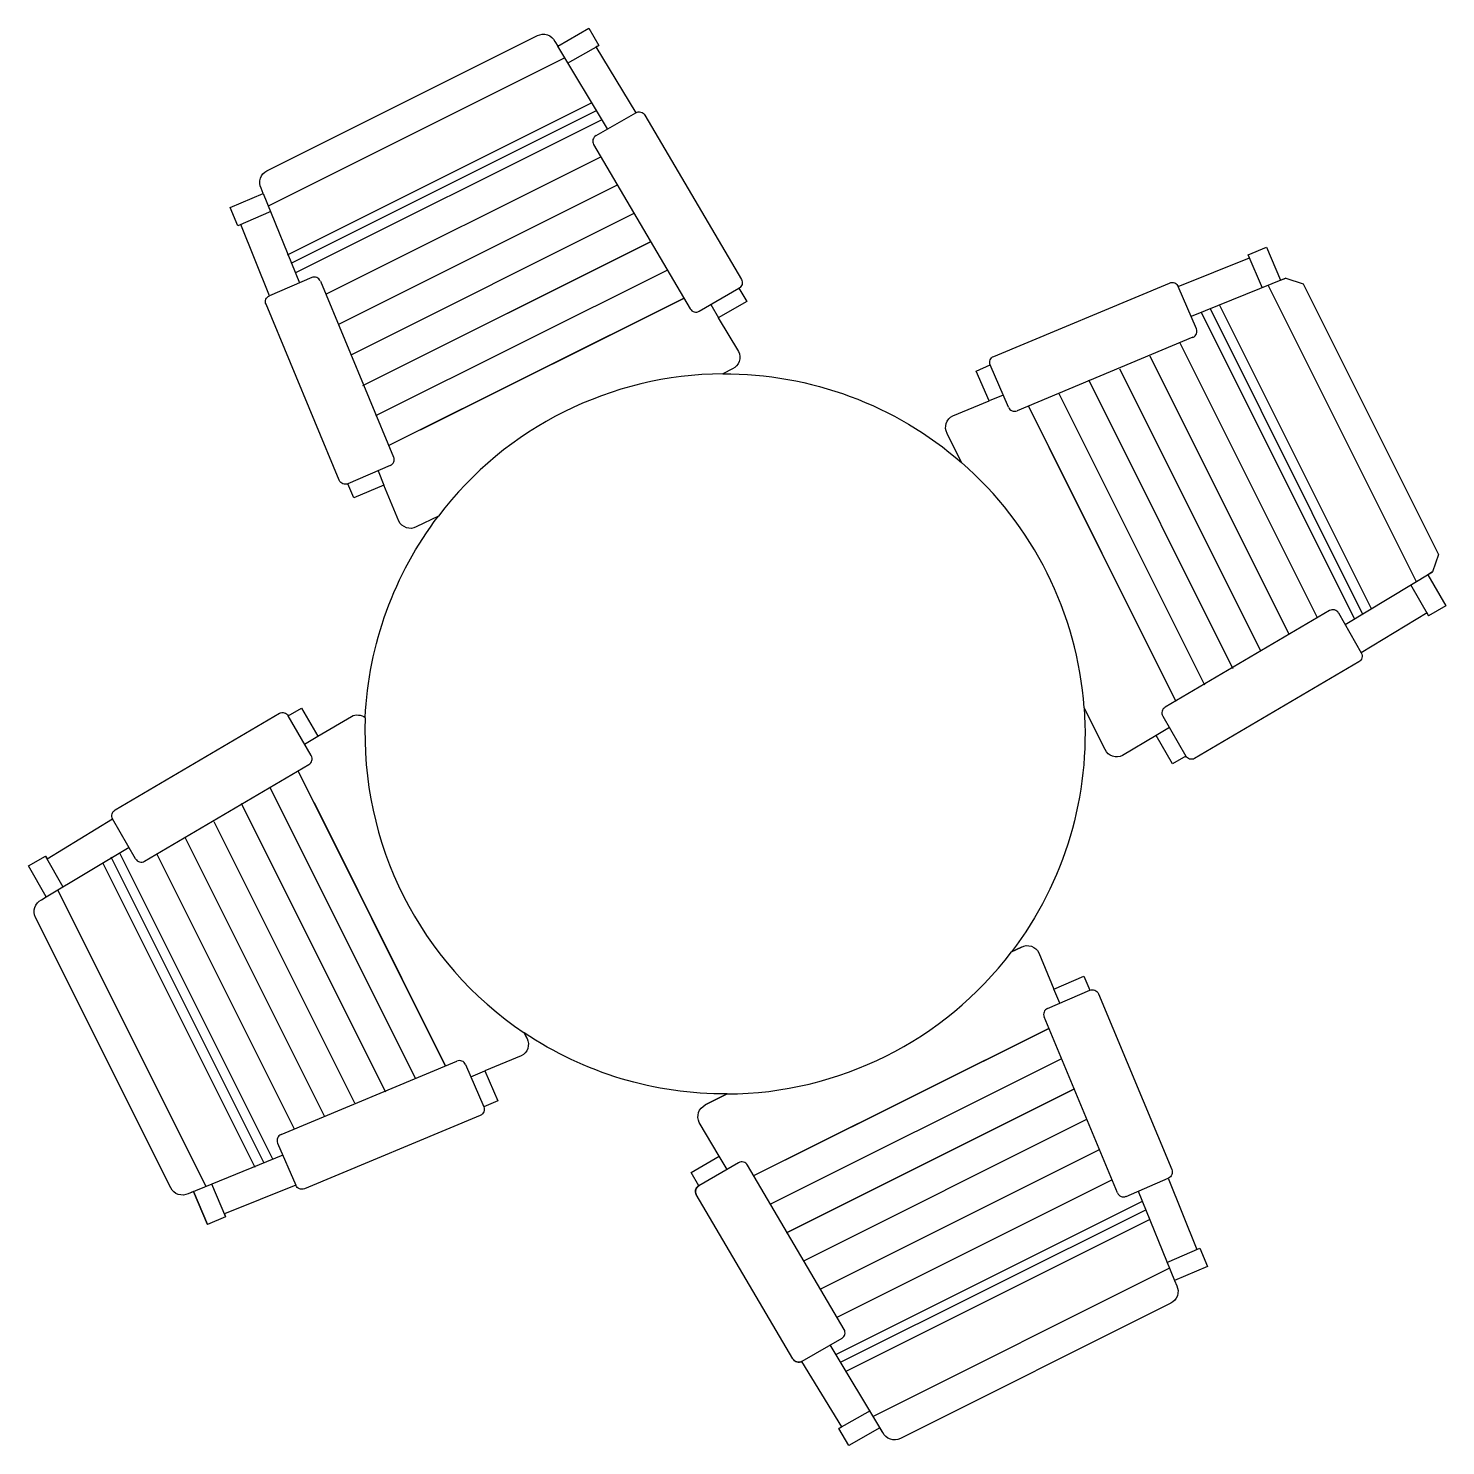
# Model space of a CAD drawing. Extents: x -0.85 to 0.88, y -0.87 to 0.86.
import ezdxf

# ---------------------------------------------------------------- set-up
doc = ezdxf.new("R2010")
doc.units = 0
doc.header["$MEASUREMENT"] = 0
doc.layers.add('A-MOBILIA', color=2, linetype='CONTINUOUS')

msp = doc.modelspace()

# ---------------------------------------------------------------- linework, layer by layer
at = {"layer": 'A-MOBILIA'}
for p, q in [((-0.1924, 0.8195), (-0.1543, 0.8414)), ((-0.5578, 0.6455), (-0.1963, 0.8262)), ((-0.5346, 0.5856), (-0.1622, 0.7717)), ((-0.5302, 0.5753), (-0.1561, 0.7622)), ((-0.5252, 0.5635), (-0.1502, 0.7508)), ((-0.1576, 0.7312), (-0.1089, 0.7592)), ((-0.1606, 0.7203), (-0.0425, 0.5195)), ((-0.4877, 0.5375), (-0.1519, 0.7053)), ((-0.4719, 0.5006), (-0.132, 0.6705)), ((-0.5548, 0.6385), (-0.5952, 0.6211)), ((-0.4561, 0.4638), (-0.112, 0.6358)), ((-0.4424, 0.426), (-0.0899, 0.6021)), ((-0.4403, 0.427), (-0.092, 0.601)), ((0.6569, 0.5449), (0.6395, 0.5853)), ((-0.505, 0.5576), (-0.5567, 0.5355)), ((-0.4266, 0.3891), (-0.07, 0.5673)), ((-0.4945, 0.5534), (-0.4049, 0.3384)), ((-0.0316, 0.5166), (0.0171, 0.5446)), ((0.576, 0.4952), (0.5539, 0.5468)), ((0.6639, 0.5479), (0.8446, 0.1864)), ((-0.05, 0.5326), (-0.4109, 0.3523)), ((-0.3719, 0.3718), (-0.05, 0.5326)), ((-0.05, 0.5326), (-0.3596, 0.3779)), ((-0.0175, 0.5247), (-0.008, 0.5086)), ((0.5927, 0.5197), (0.7792, 0.1464)), ((0.604, 0.5248), (0.7901, 0.1523)), ((0.5819, 0.5153), (0.7692, 0.1404)), ((0.5718, 0.4847), (0.3569, 0.395)), ((0.5559, 0.4778), (0.7237, 0.1421)), ((0.3463, 0.3992), (0.3242, 0.4509)), ((0.5191, 0.462), (0.6889, 0.1221)), ((0.0093, 0.446), (-0.0027, 0.44)), ((0.4822, 0.4463), (0.6542, 0.1021)), ((0.4075, 0.4168), (0.5858, 0.0601)), ((0.4444, 0.4326), (0.6205, 0.0801)), ((0.4454, 0.4305), (0.6194, 0.0822)), ((0.34, 0.4141), (0.3227, 0.407)), ((0.551, 0.0401), (0.3707, 0.401)), ((0.289, 0.3317), (0.2713, 0.3673)), ((0.3902, 0.362), (0.551, 0.0401)), ((0.551, 0.0401), (0.3963, 0.3497)), ((-0.4091, 0.3279), (-0.4608, 0.3058)), ((-0.424, 0.3216), (-0.4169, 0.3042)), ((-0.3502, 0.2663), (-0.3772, 0.2529)), ((0.8379, 0.1825), (0.8599, 0.1444)), ((0.7387, 0.1507), (0.5379, 0.0326)), ((0.7496, 0.1478), (0.7776, 0.099)), ((-0.5057, -0.0265), (-0.5337, 0.0222)), ((0.4644, -0.0192), (0.4388, 0.032)), ((0.535, 0.0217), (0.563, -0.027)), ((0.5431, 0.0077), (0.527, -0.0019)), ((-0.5137, -0.0124), (-0.4976, -0.0029)), ((-0.7094, -0.1555), (-0.5086, -0.0374)), ((-0.3414, -0.4058), (-0.5217, -0.0449)), ((-0.5564, -0.0649), (-0.3782, -0.4216)), ((-0.5912, -0.0848), (-0.415, -0.4373)), ((-0.5022, -0.0839), (-0.3414, -0.4058)), ((-0.7203, -0.1525), (-0.7483, -0.1038)), ((-0.5901, -0.0869), (-0.4161, -0.4353)), ((-0.3414, -0.4058), (-0.496, -0.0962)), ((-0.6248, -0.1069), (-0.4529, -0.451)), ((-0.6596, -0.1269), (-0.4897, -0.4668)), ((-0.8086, -0.1873), (-0.8305, -0.1492)), ((-0.7506, -0.15), (-0.5641, -0.5232)), ((-0.7399, -0.1451), (-0.5525, -0.5201)), ((-0.6943, -0.1468), (-0.5265, -0.4826)), ((-0.7607, -0.1571), (-0.5746, -0.5296)), ((-0.8153, -0.1912), (-0.6346, -0.5527)), ((0.3622, -0.2604), (0.3502, -0.2663)), ((0.409, -0.329), (0.4019, -0.3117)), ((0.3942, -0.3354), (0.4458, -0.3133)), ((0.4796, -0.5609), (0.39, -0.3459)), ((0.3959, -0.3598), (0.035, -0.5401)), ((0.074, -0.5206), (0.3959, -0.3598)), ((0.3959, -0.3598), (0.0863, -0.5145)), ((-0.2419, -0.3721), (-0.2454, -0.3652)), ((0.055, -0.5748), (0.4117, -0.3966)), ((-0.5425, -0.4895), (-0.3275, -0.3998)), ((-0.317, -0.404), (-0.2949, -0.4557)), ((-0.3106, -0.4189), (-0.2933, -0.4118)), ((0.0027, -0.44), (-0.0242, -0.4534)), ((0.075, -0.6096), (0.4275, -0.4334)), ((0.0771, -0.6085), (0.4254, -0.4345)), ((0.097, -0.6433), (0.4412, -0.4713)), ((-0.5467, -0.5), (-0.5245, -0.5516)), ((0.0026, -0.5321), (-0.007, -0.516)), ((0.117, -0.678), (0.457, -0.5081)), ((0.0166, -0.5241), (-0.0321, -0.5521)), ((0.1456, -0.7278), (0.0275, -0.527)), ((-0.6275, -0.5497), (-0.6102, -0.5901)), ((0.137, -0.7127), (0.4727, -0.545)), ((0.4901, -0.5651), (0.5417, -0.543)), ((-0.6496, -0.5591), (-0.6323, -0.5996)), ((0.1353, -0.7583), (0.5102, -0.571)), ((0.1411, -0.7679), (0.5143, -0.5814)), ((0.1472, -0.7791), (0.5197, -0.593)), ((0.5398, -0.6459), (0.5803, -0.6286)), ((0.1813, -0.8337), (0.5428, -0.653)), ((0.1427, -0.7387), (0.094, -0.7667)), ((0.1775, -0.827), (0.1393, -0.8489))]:
    msp.add_line(p, q, dxfattribs=at)
msp.add_lwpolyline([(0.4388, 0.032, -0.182698), (0.3502, -0.2663), (0.3622, -0.2604, -0.414214), (0.3837, -0.2675), (0.4019, -0.3117), (0.4384, -0.2961), (0.4458, -0.3133, -0.414214), (0.4563, -0.3175), (0.5459, -0.5324, -0.414214), (0.5417, -0.543), (0.5766, -0.6302), (0.5803, -0.6286), (0.5897, -0.6507), (0.5494, -0.6679), (0.552, -0.6743, -0.414214), (0.5448, -0.6957), (0.2143, -0.8609, -0.414214), (0.1928, -0.8537), (0.1893, -0.8479), (0.1513, -0.8697), (0.1393, -0.8489), (0.1428, -0.8469), (0.094, -0.7667, -0.414214), (0.083, -0.7637), (-0.0351, -0.563, -0.414214), (-0.0321, -0.5521), (-0.0414, -0.5358), (-0.007, -0.516), (-0.0314, -0.4749, -0.414214), (-0.0242, -0.4534), (0.0027, -0.44, -0.150529), (-0.2454, -0.3652), (-0.2419, -0.3721, -0.414214), (-0.2491, -0.3935), (-0.2933, -0.4118), (-0.2777, -0.4483), (-0.2949, -0.4557, -0.414214), (-0.2991, -0.4662), (-0.514, -0.5558, -0.414214), (-0.5245, -0.5516), (-0.6118, -0.5865), (-0.6102, -0.5901), (-0.6323, -0.5996), (-0.6495, -0.5593), (-0.6559, -0.5618, -0.414214), (-0.6773, -0.5547), (-0.8425, -0.2242, -0.414214), (-0.8353, -0.2027), (-0.8295, -0.1992), (-0.8513, -0.1611), (-0.8305, -0.1492), (-0.8285, -0.1527), (-0.7483, -0.1038, -0.414214), (-0.7453, -0.0929), (-0.5446, 0.0252, -0.414214), (-0.5337, 0.0222), (-0.5174, 0.0316), (-0.4976, -0.0029), (-0.4565, 0.0215, -0.288186), (-0.4396, 0.0199, -0.152405), (-0.3502, 0.2663), (-0.3772, 0.2529, -0.414214), (-0.3986, 0.26), (-0.4169, 0.3042), (-0.4534, 0.2886), (-0.4608, 0.3058, -0.414214), (-0.4713, 0.31), (-0.5609, 0.525, -0.414214), (-0.5567, 0.5355), (-0.5915, 0.6227), (-0.5952, 0.6211), (-0.6047, 0.6432), (-0.5644, 0.6605), (-0.5669, 0.6668, -0.414214), (-0.5598, 0.6883), (-0.2293, 0.8534, -0.414214), (-0.2078, 0.8462), (-0.2043, 0.8404), (-0.1662, 0.8623), (-0.1543, 0.8414), (-0.1577, 0.8395), (-0.1089, 0.7592, -0.414214), (-0.098, 0.7563), (0.0201, 0.5555, -0.414214), (0.0171, 0.5446), (0.0265, 0.5284), (-0.0082, 0.5084), (0.0164, 0.4674, -0.414214), (0.0093, 0.446), (-0.0027, 0.44, -0.182698), (0.289, 0.3317), (0.2713, 0.3673, -0.414214), (0.2784, 0.3888), (0.3227, 0.407), (0.307, 0.4435), (0.3242, 0.4509, -0.414214), (0.3284, 0.4614), (0.5434, 0.551, -0.414214), (0.5539, 0.5468), (0.6411, 0.5817), (0.6395, 0.5853), (0.6616, 0.5948), (0.6789, 0.5545), (0.6852, 0.557), (0.7067, 0.5499), (0.8718, 0.2194), (0.8647, 0.1979), (0.8588, 0.1944), (0.8807, 0.1564), (0.8599, 0.1444), (0.8579, 0.1479), (0.7776, 0.099, -0.414214), (0.7747, 0.0881), (0.5739, -0.03, -0.414214), (0.563, -0.027), (0.5468, -0.0364), (0.527, -0.0019), (0.4858, -0.0263, -0.414214), (0.4644, -0.0192)], format="xyb", close=True, dxfattribs=at)
for points in [[(-0.1436, 0.7393), (-0.2043, 0.8404, 0.414214)], [(0.7577, 0.1337), (0.8647, 0.1979, 0.414214)], [(-0.5403, -0.5148), (-0.6559, -0.5618, -0.414214)], [(0.505, -0.5587), (0.5494, -0.6679, -0.414214)]]:
    msp.add_lwpolyline(points, format="xyb", dxfattribs=at)
for points in [[(-0.5644, 0.6605), (-0.5199, 0.5512)], [(0.6852, 0.557), (0.5696, 0.51)], [(-0.8295, -0.1992), (-0.7283, -0.1385)], [(0.1928, -0.8537), (0.1286, -0.7467)]]:
    msp.add_lwpolyline(points, dxfattribs=at)
for centre, radius, start, end in [((-0.1536, 0.7243), 0.008, 119.8931, 209.8931), ((-0.5019, 0.5503), 0.008, 23.206, 113.206), ((-0.0355, 0.5235), 0.008, 209.8931, 299.8931), ((0.5687, 0.492), 0.008, 293.206, 23.206), ((0, 0), 0.44, 90.3489, 142.7503), ((0.3537, 0.4024), 0.008, 203.206, 293.206), ((-0.4123, 0.3353), 0.008, 293.206, 23.206), ((0, 0), 0.44, 4.1649, 48.9343), ((0.7427, 0.1438), 0.008, 29.8931, 119.8931), ((0, 0), 0.44, 177.4122, 236.1074), ((0.5419, 0.0257), 0.008, 119.8931, 209.8931), ((-0.5126, -0.0305), 0.008, 299.8931, 29.8931), ((-0.7133, -0.1486), 0.008, 209.8931, 299.8931), ((0, 0), 0.44, 270.3489, 322.7503), ((0.3973, -0.3428), 0.008, 113.206, 203.206), ((-0.3244, -0.4072), 0.008, 23.206, 113.206), ((-0.5393, -0.4968), 0.008, 113.206, 203.206), ((0.0206, -0.531), 0.008, 29.8931, 119.8931), ((-0.0281, -0.559), 0.008, 119.8931, 209.8931), ((0.4869, -0.5577), 0.008, 203.206, 293.206), ((0.1387, -0.7317), 0.008, 299.8931, 29.8931), ((0.09, -0.7597), 0.008, 209.8931, 299.8931)]:
    msp.add_arc(centre, radius, start, end, dxfattribs=at)

doc.saveas('drawing.dxf')
